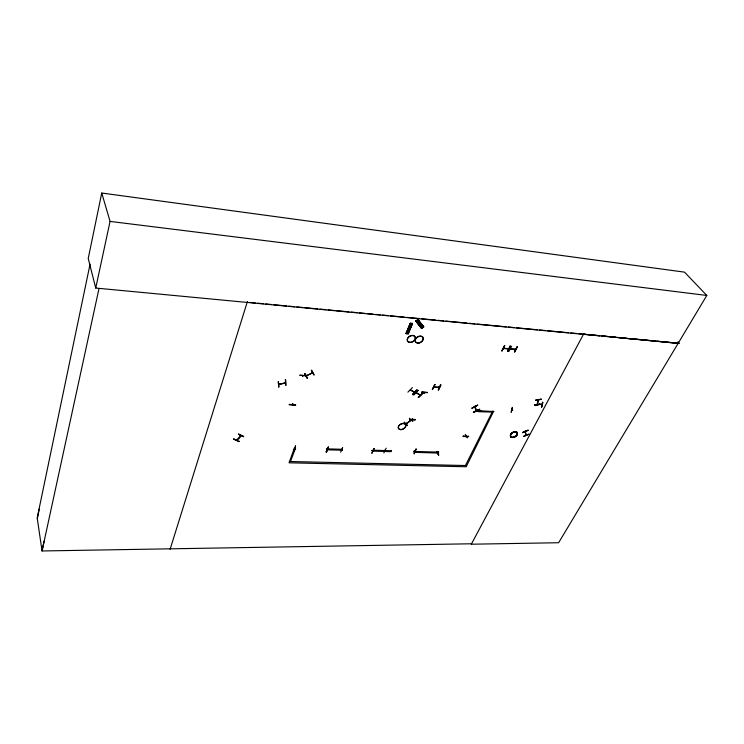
<?xml version="1.0" encoding="UTF-8"?>
<svg xmlns="http://www.w3.org/2000/svg" width="744" height="744" viewBox="0 0 744 744"><rect width="100%" height="100%" fill="white"/><g stroke="black" fill="none" stroke-linecap="round" stroke-linejoin="round"><path stroke-width="1.12" d="M233.737 439.202L238.898 441.657L239.057 441.146M233.923 439.007L239.094 441.406M233.858 438.802L233.728 439.258M525.357 431.901L526.203 435.361L525.031 431.12M526.399 435.221L525.859 434.589M386.192 448.158L383.83 452.929M537.224 404.587L537.038 403.834M538.172 400.421L537.996 399.658M538.265 399.519L537.503 404.494M415.961 392.962L416.324 393.167M419.756 394.655C422.871 397.287 408.689 388.275 420.509 394.99M307.412 378.157L304.975 373.572M292.42 404.745L292.904 404.224L292.42 403.732M302.799 376.213L303.003 375.655M438.56 451.775L437.751 453.17M306.23 375.804L312.564 372.688M306.407 375.934L306.788 375.153M465.642 436.114L465.865 436.737L466.386 436.272M466.451 436.412L465.828 435.51M289.211 404.838L295.61 405.164L295.619 404.68M289.23 404.327L295.61 405.164M312.647 372.846L306.379 375.925M295.554 445.972L293.675 450.938M415.152 419.458L409.488 419.644L415.152 419.96M37.33 518.801L39.246 509.203M101.742 193.031L88.229 258.475L95.734 288.049L678.156 343.337L706.8 295.452L684.517 272.146L101.742 193.031L110.066 221.405L95.734 288.049M44.045 541.316L42.045 550.969L471.603 543.78L471.38 544.208M90.07 264.101L37.2 517.889L42.045 550.969L99.017 288.514M463.214 436.458L468.506 436.7L468.506 436.226M468.59 436.486L463.298 436.263L468.59 436.43M302.743 376.204L302.957 375.729M412.362 419.542L412.613 418.993M424.647 392.674L424.173 393.148L424.675 392.618M474.877 406.382L476.69 410.53M474.588 406.429L475.23 407.052M512.263 407.619L511.184 412.353L512.393 407.405M535.634 400.421L541.288 399.156L535.485 400.198M537.252 404.569L538.331 399.937M539.995 403.89C540.637 404.373 534.229 406.68 534.415 404.894M541.734 407.052L542.599 402.365L541.427 407.042M541.706 407.033L542.897 402.365L542.45 402.206M466.33 435.919L465.93 435.844M478.206 411.227L478.215 410.353L478.457 411.2M412.799 419.067L412.353 418.593L412.381 419.486L412.316 418.686M236.471 440.16L240.842 435.566M170.097 549.314L247.417 301.506M414.873 392.19L410.39 389.884M477.946 410.79L478.187 411.19M292.866 404.234L292.643 404.755M306.277 375.627L299.962 375.125M493.672 411.19L466.181 466.758L289.091 462.815L294.252 448.334M295.442 448.372L290.495 461.522M294.522 448.353L295.331 448.604M466.358 436.477L465.893 436.533M342.333 449.692L342.259 450.213L326.495 449.804L326.709 448.483M326.644 449.729L326.439 449.078L326.737 449.506M326.235 452.082C329.359 442.364 328.857 449.199 326.123 451.841M326.542 452.073L328.55 447.181M417.719 319.474L423.755 326.886L417.988 319.567L415.766 321.129L421.578 328.402L423.55 326.839M421.578 328.402L422.239 327.927L416.231 320.655L421.597 328.392L415.803 320.831M423.103 327.323L423.755 326.886L417.403 319.827L423.234 327.155M341.812 449.971L342.194 450.26L342.417 448.948M416.073 320.924L422.034 327.992M342.37 449.943L341.849 450.194M406.122 333.544L410.297 323.333L412.427 323.435L408.307 333.814M410.316 323.147L406.029 333.591L408.335 333.805M405.973 333.582L411.004 323.398L406.689 333.656L410.986 323.408M412.027 323.398L407.619 333.74L412.371 323.333M412.334 323.519L407.768 333.703M408.158 333.731L412.427 323.435M391.26 450.39L391.028 451.664L373.144 451.143L373.367 449.86M372.223 450.39L372.307 451.069L372.139 450.436M373.962 448.52L371.833 453.347L374.232 448.548M385.169 450.046L385.764 450.715L385.559 450.055M421.792 392.125L427.54 392.497L421.82 392.125M409.498 419.672L409.498 419.17M424.452 392.59L424.034 392.869M437.519 452.743L437.77 453.375L437.891 452.529L438.318 453.05L413.85 452.324L414.083 451.059M432.283 389.577L434.961 384.453L432.431 389.382M432.497 389.558L434.896 384.406M439.499 387.317L433.752 387.159M438.3 389.94C446.121 374.186 433.575 401.016 440.522 384.611M414.78 450.92L414.985 451.562L414.408 450.901M414.51 451.552L414.324 450.948M414.259 453.812L416.026 448.874M492.175 412.074L478.197 411.692L478.662 410.753L493.876 411.525M278.693 384.434L279.335 384.518M279.456 384.462L279.121 383.792M284.831 383.123L285.333 382.295M504.655 345.69L502.042 350.982M504.73 345.728L501.819 350.991L504.553 345.523M475.983 410.325L481.359 410.642L476.011 410.335M463.224 436.486L463.214 435.993M510.496 346.23L507.613 351.503L510.133 346.034M507.641 351.475L510.086 346.016M466.163 435.807L465.902 436.337L465.67 435.835M511.658 346.267L508.933 351.373M510.886 348.638L510.375 349.038M510.477 349.076L515.443 349.28M517.099 346.611L514.56 352.061L517.48 346.816M583.854 333.591L471.315 544.208L558.623 542.729L678.156 343.337M292.532 404.262L292.439 403.778M405.973 423.838L411.125 420.221L410.893 419.793M406.652 423.55L406.382 423.122M475.202 407.098L474.784 406.326M474.914 407.21C473.882 404.894 476.969 413.106 476.337 409.86M476.048 409.972L476.579 410.26M476.671 410.576L476.244 409.814M404.076 422.536L407.387 425.642M284.831 382.9L284.71 382.397M285.454 382.955L285.185 382.277M306.361 375.794L299.86 375.339M541.418 404.792L542.032 404.69L541.669 404.271M417.728 319.771L423.383 327.146L417.403 319.827M421.969 328.132L416.231 320.655M407.898 392.153L412.427 387.568M416.835 389.726C403.722 404.094 426.507 381.012 412.511 394.348M418.212 390.526L413.627 395.018L418.063 390.293M418.323 397.417C427.261 387.847 422.564 394.599 418.193 397.184M238.573 434.115L243.753 436.561L238.582 434.133M240.238 435.761C242.618 435.194 236.239 442.131 236.843 439.341M421.709 392.311L427.409 392.702M411.116 420.202L406.084 423.95M295.359 448.827L295.322 448.325M410.679 323.361L406.252 333.619M475.872 410.521L481.21 410.818M327.193 449.72L326.597 449.702M433.817 386.936L439.444 387.317M508.171 348.452L508.97 348.75L503.8 348.248M508.794 348.973L503.39 348.508M510.468 348.862L515.918 349.317M412.808 421.532L409.367 418.258M421.067 327.453L422.973 326.104M312.526 372.939L312.006 373.163M372.344 450.855L373.144 451.143M385.652 450.734L385.169 450.697M278.935 386.908L278.256 381.644M465.846 436.589L466.311 436.3M467.334 437.835L465.242 434.357M410.688 420.49L410.372 419.904M243.53 436.737L238.396 434.301M471.956 408.01L477.667 405.089L472.096 408.242M472.049 408.158L477.722 405.22M479.48 409.433C460.778 418.853 492.389 403.202 473.612 411.925M307.486 378.166L304.696 373.758L307.132 378.343L307.374 377.924M313.847 374.995L311.29 370.214M438.16 452.929L437.723 453.366L437.426 452.845M522.493 432.487L528.128 430.218L522.623 432.71M522.586 432.636L528.128 430.218M523.432 436.384L529.086 434.282M529.021 434.078L523.525 436.533M285.408 383.002L278.786 384.602L278.582 383.988M414.65 392.339L410.316 390.116M541.279 404.336L541.985 404.848L541.604 404.504M541.865 404.913L541.214 404.392M285.538 380.063L285.854 385.448L285.584 380.072M278.358 381.886L278.674 387.206M285.584 380.082L285.101 379.933M285.426 382.732L278.758 384.416L278.647 383.913M311.727 370.27L314.135 374.874M540.116 404.122L534.527 405.099L540.116 404.15M535.596 400.337L541.223 399.323M512.318 409.349L512.616 409.963L511.76 409.646M541.957 404.68L541.446 404.959M525.478 431.427L525.32 431.427M512.57 409.767L511.928 409.414M421.653 328.188L415.859 320.915M294.401 448.706L295.601 448.744M326.867 448.846L342.575 449.311M373.544 450.213L391.437 450.743M414.269 451.413L438.746 452.129M414.017 453.775L416.212 449.088M293.778 451.18L295.591 445.954M414.538 451.357L414.873 450.966M414.464 451.524L414.678 451.152M385.029 450.092L385.662 450.715M326.663 449.534L327.146 449.525M341.877 449.971L342.473 449.999M342.342 450.157L341.859 450.167M409.591 419.411L415.236 419.728M406.503 332.456L408.549 332.633M249.519 302.417L255.294 302.966M257.61 303.18L263.385 303.729M265.701 303.952L271.476 304.501M273.792 304.724L286.505 305.933M288.812 306.147L294.596 306.695M296.903 306.919L302.687 307.467M304.993 307.691L317.716 308.89M320.022 309.113L325.807 309.662M328.113 309.885L333.898 310.434M336.204 310.648L348.917 311.857M351.233 312.08L357.008 312.629M359.324 312.852L365.099 313.401M367.415 313.615L373.19 314.163M375.506 314.387L380.128 314.824M382.435 315.047L388.219 315.596M390.526 315.809L404.401 317.13M406.708 317.353L419.421 318.562M421.736 318.776L435.603 320.097M437.918 320.32L443.694 320.869M446.009 321.083L466.814 323.063M469.129 323.287L474.904 323.835M477.22 324.049L506.115 326.802M508.422 327.016L514.206 327.565M516.513 327.788L537.317 329.759M539.633 329.983L545.408 330.531M547.724 330.755L568.528 332.726M570.834 332.949L576.619 333.498M578.925 333.721L599.701 335.693M602.008 335.907L607.774 336.455M610.08 336.679L615.846 337.227M618.152 337.441L632.168 338.966M633.144 338.873L654.99 340.947M657.287 341.161L677.979 343.133M583.547 334.158L599.655 335.721M601.952 335.944L679.439 343.468L677.961 341.784M110.066 221.405L706.8 295.452M328.262 447.144L326.244 452.027M517.22 346.778L514.411 351.838M422.89 392.934L418.565 397.529M417.412 319.901L423.15 327.295M512.263 409.591L512.579 409.944L511.798 409.488M525.813 434.654L526.157 435.296M492.64 411.134L465.428 465.53M419.821 322.115L417.905 323.463M420.407 322.849L418.491 324.207M419.291 321.454L417.375 322.812M418.705 320.711L416.789 322.068M418.314 320.218L416.389 321.575M411.934 324.384L409.879 324.198M411.637 325.082L409.591 324.896M411.2 326.123L409.144 325.937M410.809 327.053L408.763 326.867M410.372 328.085L408.326 327.909M438.709 386.992L438.625 387.168M466.423 465.549L289.304 461.494M438.653 454.779L436.458 451.376M372.893 450.836L372.614 450.399M410.353 419.979L410.632 420.527M404.243 422.118L407.61 425.401M372.512 450.641L372.818 451.069L372.065 450.604M342.659 447.395L340.659 452.24M284.58 382.49L284.85 383.086L284.627 382.611M292.662 403.787L292.894 404.28M294.829 448.613L295.387 448.632L294.857 448.595M436.514 451.599L438.69 455.021L436.514 451.599M513.314 437.481A3.822 2.418 -31.5 0 0 517.247 432.748A3.813 2.409 -31.5 0 0 511.305 433.808A3.822 2.418 -31.5 0 0 513.314 437.481A3.813 2.409 -31.5 0 0 517.238 432.748A3.822 2.418 -31.5 0 0 511.305 433.808A3.813 2.409 -31.5 0 0 513.314 437.472M513.211 437.305A3.813 2.418 -31.5 0 0 517.136 432.571A3.813 2.418 -31.5 0 0 511.193 433.64A3.813 2.418 -31.5 0 0 513.211 437.305A3.804 2.409 -31.5 0 0 517.126 432.58A3.804 2.409 -31.5 0 0 511.202 433.64A3.804 2.409 -31.5 0 0 513.211 437.295M409.86 342.491A4.325 3.134 -30.6 0 0 415.357 337.571A4.325 3.134 -30.6 0 0 408.828 337.004A4.325 3.134 -30.6 0 0 409.86 342.491M409.767 342.305A4.315 3.125 -30.6 0 0 415.245 337.404A4.315 3.125 -30.6 0 0 408.726 336.837A4.315 3.125 -30.6 0 0 409.767 342.305M418.77 343.105A4.315 3.106 -31 0 0 422.955 337.478A4.315 3.106 -31 0 0 416.026 338.483A4.315 3.106 -31 0 0 418.77 343.105M418.667 342.928A4.306 3.106 -31 0 0 422.843 337.311A4.306 3.106 -31 0 0 415.933 338.306A4.306 3.106 -31 0 0 418.667 342.928M400.728 429.679A4.027 2.725 -27.7 0 0 405.824 425.233A4.027 2.725 -27.7 0 0 399.714 424.964A4.027 2.725 -27.7 0 0 400.728 429.679M400.635 429.493A4.018 2.716 -27.7 0 0 405.731 425.057A4.018 2.716 -27.7 0 0 399.63 424.796A4.018 2.716 -27.7 0 0 400.635 429.493"/></g></svg>
